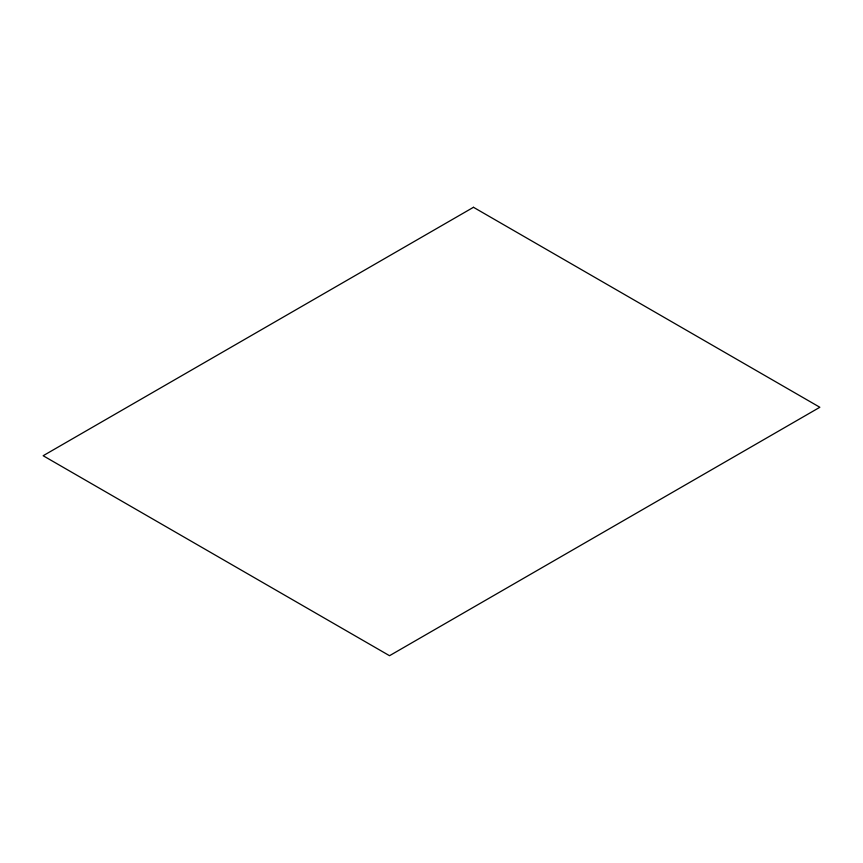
<?xml version="1.0" encoding="UTF-8"?>
<svg xmlns="http://www.w3.org/2000/svg" width="863" height="863" viewBox="0 0 863 863"><rect width="100%" height="100%" fill="white"/><g stroke="black" fill="none" stroke-linecap="round" stroke-linejoin="round"><path stroke-width="1.29" d="M473.474 207.293L43.15 455.729L389.526 655.707L819.85 407.271L473.474 207.293"/></g></svg>
